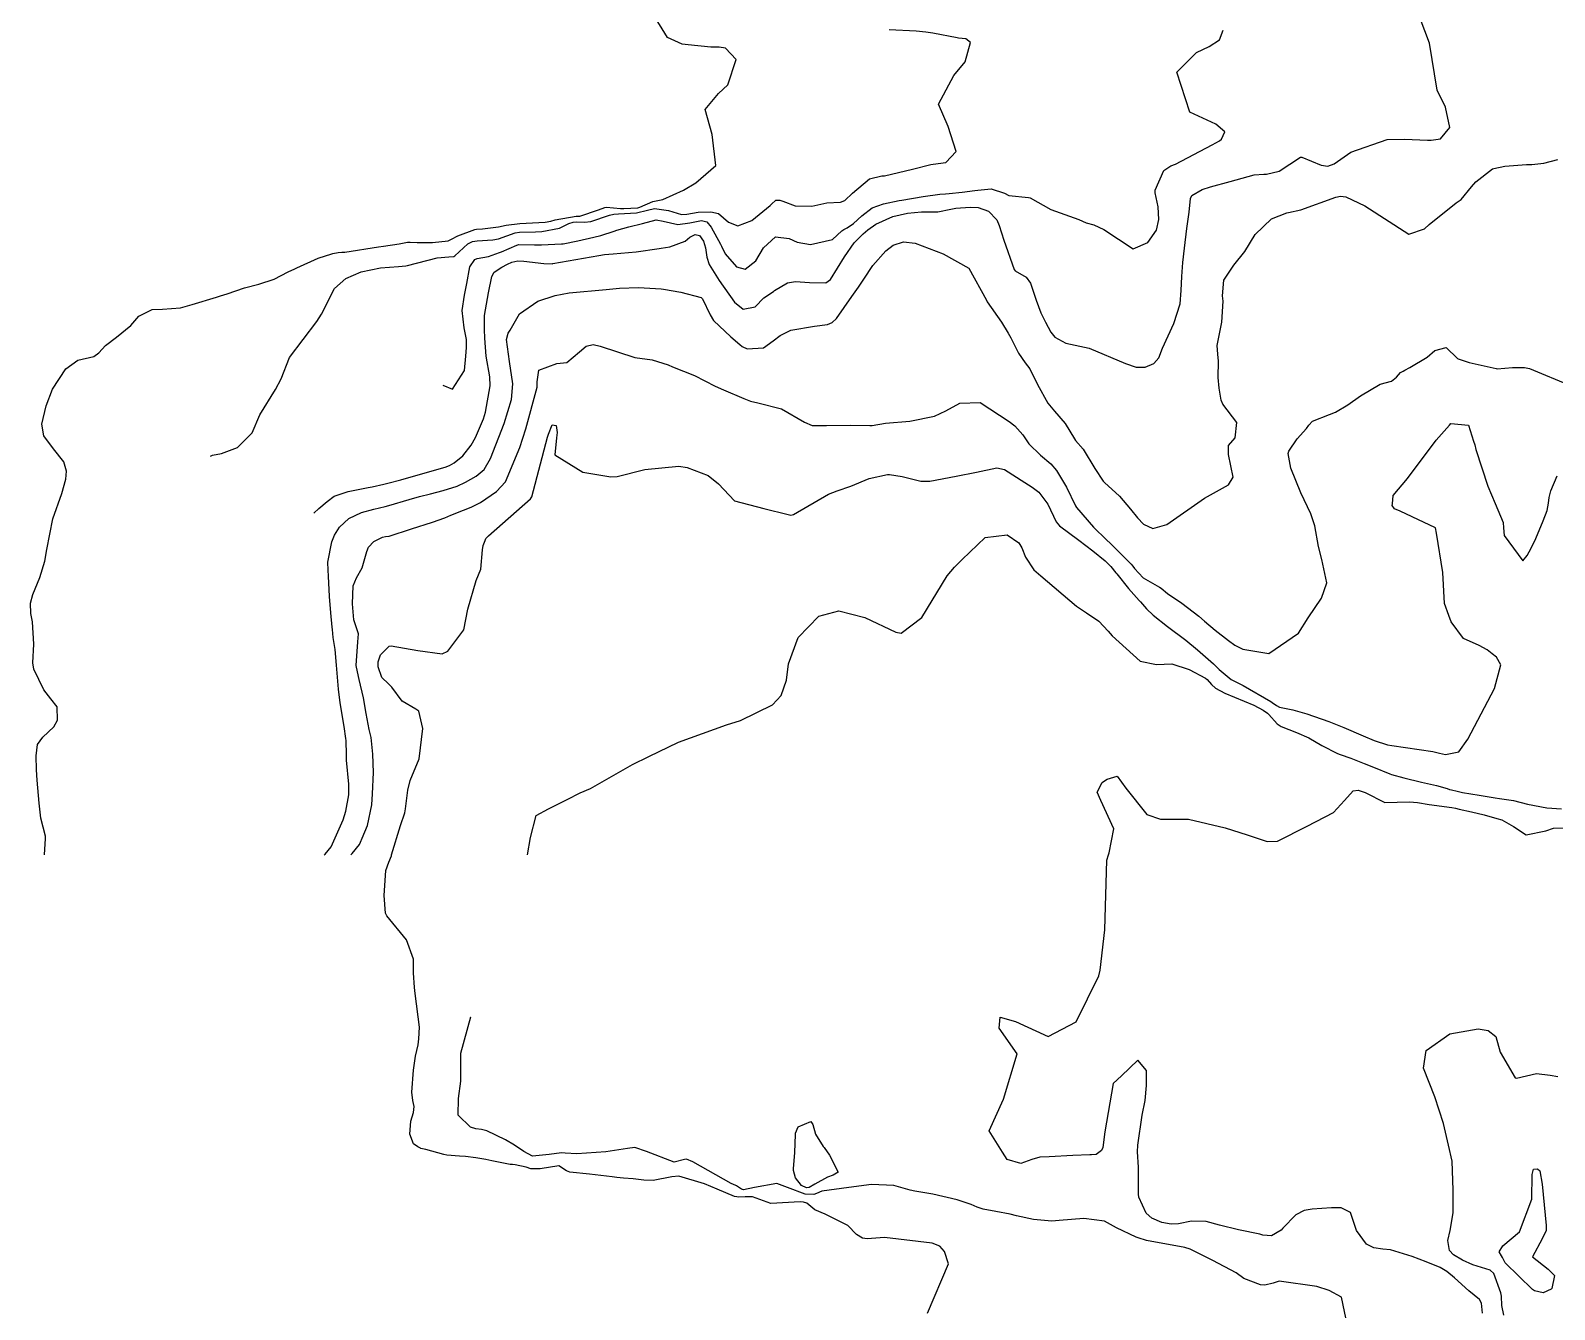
# Model space of a CAD drawing. Header units: feet. Extents: x 1313709 to 1317500, y 405869 to 411659.
# Drawn here: x 1314841 to 1315353, y 409847 to 410277 of the extents above; entities that cross this region are included whole.
import ezdxf

# ---------------------------------------------------------------- set-up
doc = ezdxf.new("R2010")
doc.units = ezdxf.units.FT
doc.layers.add('C-TOPO-MAJR', color=32, linetype='CONTINUOUS')

msp = doc.modelspace()

# ---------------------------------------------------------------- linework, layer by layer
at = {"layer": 'C-TOPO-MAJR'}
for points in [[(1314846.09, 410000), (1314846.45, 410005.53), (1314846.36, 410006.22), (1314844.88, 410012.29), (1314844.22, 410017.29), (1314843.63, 410025), (1314843.41, 410028.51), (1314843.21, 410033.18), (1314843.73, 410037.02), (1314845.48, 410039.48), (1314849.21, 410042.95), (1314850.45, 410045.14), (1314850.33, 410049.66), (1314848.16, 410052.31), (1314845.79, 410055.32), (1314842.51, 410062.28), (1314842.18, 410064.45), (1314842.53, 410070.69), (1314842.05, 410078.15), (1314841.48, 410080.95), (1314841.36, 410084.46), (1314842.16, 410087.28), (1314844.49, 410093.06), (1314846.21, 410098.48), (1314846.84, 410102.46), (1314848.85, 410112.76), (1314851.91, 410121.17), (1314853.27, 410126.06), (1314853.44, 410128.75), (1314852.52, 410131.85), (1314849.08, 410136.26), (1314845.84, 410140.52), (1314845.2, 410144.53), (1314846.62, 410150.59), (1314848.75, 410156.17), (1314853.17, 410163.07), (1314857.28, 410165.9), (1314862.63, 410167.2), (1314864.26, 410168.38), (1314866.55, 410170.9), (1314870.23, 410173.66), (1314874.99, 410177.57), (1314877.75, 410180.75), (1314882.15, 410182.95), (1314885.65, 410183.06), (1314891.76, 410183.55), (1314895.67, 410184.59), (1314903.82, 410187.09), (1314905.15, 410187.5), (1314907.4, 410188.25), (1314913.23, 410190.22), (1314918.04, 410191.49), (1314923.15, 410193.11), (1314927.85, 410195.57), (1314930.13, 410196.64), (1314930.79, 410196.94), (1314937.97, 410200.21), (1314942.48, 410201.64), (1314942.86, 410201.72), (1314944.66, 410202.03), (1314945.89, 410202.13), (1314946.83, 410202.19), (1314958.14, 410203.93), (1314959.84, 410204.23), (1314965.15, 410205.02), (1314966.73, 410205.27), (1314967.96, 410205.5), (1314968.79, 410205.54), (1314971.19, 410205.39), (1314976.32, 410205.41), (1314981.6, 410206.04), (1314982.67, 410206.49), (1314984.77, 410207.66), (1314990.47, 410209.75), (1314991.06, 410209.86), (1314993.05, 410210), (1314998.45, 410210.72), (1315001, 410211.21), (1315005.65, 410211.76), (1315007.72, 410211.88), (1315014.1, 410212.25), (1315016.01, 410212.6), (1315017.51, 410212.98), (1315024.51, 410214.21), (1315024.89, 410214.22), (1315025.78, 410214.28), (1315032.02, 410216.42), (1315034.15, 410217.2), (1315034.7, 410217.25), (1315039.45, 410216.87), (1315040.47, 410216.85), (1315045.26, 410217.06), (1315045.91, 410217.25), (1315050.3, 410219.15), (1315053.57, 410219.82), (1315060.55, 410223), (1315064.66, 410225.42), (1315071.37, 410231.29), (1315070.21, 410241.65), (1315067.86, 410250.04), (1315072.3, 410255.42), (1315075.39, 410258.35), (1315078.18, 410266.84), (1315074.61, 410270.63), (1315072.57, 410271), (1315069.75, 410270.94), (1315062.14, 410271.72), (1315060.08, 410272), (1315055.2, 410274.23), (1315050.16, 410282.41)], [(1314936.42, 410114.62), (1314938.19, 410116.2), (1314940.91, 410118.59), (1314943.29, 410120.36), (1314947.94, 410121.85), (1314954.71, 410123.24), (1314956.1, 410123.51), (1314959.95, 410124.33), (1314961.34, 410124.65), (1314965.7, 410125.8), (1314976.99, 410129.02), (1314980.55, 410130.02), (1314982.01, 410130.61), (1314983.55, 410131.52), (1314986.47, 410133.84), (1314989.31, 410137.46), (1314990.68, 410140.06), (1314993.41, 410146.3), (1314994.12, 410148.51), (1314995.67, 410157.38), (1314995.54, 410160.38), (1314994.35, 410167.24), (1314993.84, 410173.36), (1314993.75, 410176.26), (1314993.8, 410180.99), (1314995.07, 410188.57), (1314996.17, 410194.06), (1314996.98, 410195.48), (1314999.52, 410197.14), (1315001.46, 410198.2), (1315002.88, 410198.83), (1315004.91, 410199.23), (1315006.98, 410199.2), (1315013.71, 410198.35), (1315016.46, 410198.32), (1315016.71, 410198.35), (1315032.1, 410201.09), (1315034.02, 410201.37), (1315036.91, 410201.62), (1315044.67, 410202.35), (1315052.33, 410203.41), (1315053.08, 410203.49), (1315055.93, 410203.94), (1315061.08, 410205.87), (1315062.7, 410207.18), (1315064.51, 410208.14), (1315065.94, 410207.76), (1315067.31, 410205.89), (1315067.97, 410203.65), (1315068.41, 410200.52), (1315069.2, 410197.99), (1315072.57, 410192.69), (1315077.7, 410185.39), (1315080.53, 410183.05), (1315084.58, 410183.81), (1315087.55, 410186.9), (1315090.71, 410189.04), (1315091.14, 410189.3), (1315095.5, 410191.85), (1315098.16, 410192.3), (1315102.8, 410192.02), (1315108.27, 410191.95), (1315109.85, 410193.02), (1315114.64, 410200.63), (1315117.79, 410205.26), (1315120.81, 410208.3), (1315122.47, 410209.67), (1315125.06, 410211.57), (1315130.77, 410214.1), (1315135.74, 410215.29), (1315140.4, 410215.68), (1315145.94, 410215.72), (1315150.27, 410216.65), (1315151.95, 410217), (1315156.72, 410217.32), (1315159.47, 410217.16), (1315162.92, 410215.89), (1315165.7, 410212.99), (1315166.47, 410211.18), (1315168.06, 410206.24), (1315171.53, 410196.39), (1315171.82, 410195.96), (1315175.54, 410193.76), (1315176.98, 410191.76), (1315178.89, 410186.09), (1315180.49, 410181.88), (1315182, 410178.69), (1315183.79, 410175.38), (1315185.22, 410173.68), (1315188.91, 410171.62), (1315196.73, 410169.97), (1315208.85, 410164.88), (1315212.48, 410163.56), (1315215.45, 410163.57), (1315218.36, 410164.87), (1315220.11, 410166.71), (1315221.27, 410169.94), (1315225.1, 410178.23), (1315227.27, 410184.86), (1315227.6, 410189.37), (1315227.76, 410193.99), (1315228.19, 410198.75), (1315228.7, 410203.55), (1315229.51, 410210.14), (1315230.27, 410215.62), (1315230.68, 410220.19), (1315231.16, 410221.15), (1315234.59, 410223.16), (1315237.41, 410224.12), (1315244.08, 410225.94), (1315252.05, 410228.12), (1315255.34, 410228.38), (1315256.26, 410228.4), (1315260.53, 410229.35), (1315267.64, 410234.02), (1315268.11, 410234.07), (1315274.57, 410231.42), (1315276.86, 410231.08), (1315278.89, 410231.78), (1315284.58, 410235.78), (1315296.76, 410239.98), (1315302.53, 410240.12), (1315310.25, 410239.72), (1315311.55, 410239.74), (1315314.61, 410240.26), (1315317.8, 410244), (1315316.35, 410250.82), (1315313.47, 410256.49), (1315310.89, 410272.34), (1315306.24, 410284.7)], [(1314901.83, 410133.79), (1314902.48, 410134.05), (1314905.52, 410134.69), (1314910.89, 410136.66), (1314915.77, 410141.61), (1314918.29, 410147.56), (1314923.56, 410156.08), (1314925.52, 410159.69), (1314928.3, 410166.9), (1314937.51, 410178.89), (1314939.04, 410181.37), (1314943.35, 410190.01), (1314947.17, 410193.37), (1314952.36, 410195.64), (1314958.87, 410196.93), (1314964.92, 410197.37), (1314967.33, 410197.6), (1314967.89, 410197.73), (1314977.81, 410200.26), (1314981.78, 410200.59), (1314983.49, 410200.75), (1314983.82, 410200.93), (1314988.11, 410204.98), (1314989.67, 410205.76), (1314991.24, 410206.02), (1314996.6, 410206.31), (1314998.44, 410206.67), (1315004.01, 410208.62), (1315005.48, 410208.87), (1315010.91, 410209.03), (1315013.04, 410209.15), (1315018.89, 410210.24), (1315022.08, 410211.79), (1315023.48, 410212.26), (1315024.59, 410212.32), (1315027.32, 410212.2), (1315029.46, 410212.51), (1315035.71, 410214.64), (1315037.15, 410214.97), (1315038.75, 410215.08), (1315042.77, 410215.23), (1315044.78, 410215.43), (1315048.42, 410216.31), (1315050.86, 410216.85), (1315055.53, 410216.13), (1315059.89, 410214.82), (1315061.62, 410214.93), (1315065.45, 410215.59), (1315069.69, 410215.76), (1315072.27, 410215.16), (1315075.7, 410212.24), (1315078.81, 410211.03), (1315083.48, 410212.76), (1315089.64, 410217.85), (1315090.05, 410218.31), (1315091.52, 410219.62), (1315092.88, 410219.68), (1315093.84, 410219.25), (1315098.08, 410217.71), (1315103.6, 410217.65), (1315108.64, 410218.69), (1315113.27, 410218.97), (1315114.71, 410219.54), (1315117.23, 410221.97), (1315122.93, 410226.83), (1315127.07, 410227.77), (1315128.05, 410227.77), (1315137.37, 410230.02), (1315143.52, 410231.61), (1315144.34, 410231.69), (1315148.61, 410232.32), (1315152.04, 410235.99), (1315149.37, 410244.36), (1315146.09, 410251.8), (1315151.33, 410261.49), (1315155.04, 410266), (1315156.85, 410272.54), (1315155.34, 410273.73), (1315152.88, 410274.02), (1315152.38, 410274.1), (1315144.28, 410275.7), (1315141.92, 410275.99), (1315138.65, 410276.28), (1315129.61, 410276.82)], [(1314979.82, 410157.59), (1314982.99, 410156.25), (1314987.02, 410162.53), (1314987.54, 410167.25), (1314987.7, 410170.2), (1314987.74, 410172.85), (1314986.89, 410176.77), (1314986.24, 410182.65), (1314987.07, 410187.71), (1314987.78, 410191.62), (1314988.84, 410197.23), (1314990.48, 410199.72), (1314991.31, 410200.09), (1314995.07, 410200.74), (1314998.79, 410202.02), (1314999.45, 410202.32), (1315004.56, 410204.56), (1315005.24, 410204.71), (1315010.57, 410204.67), (1315012.9, 410204.62), (1315019.61, 410204.94), (1315020.21, 410205.02), (1315025.04, 410206.03), (1315030.48, 410207.27), (1315032.82, 410207.78), (1315037.25, 410209.23), (1315038.15, 410209.57), (1315042.15, 410210.67), (1315046.82, 410211.8), (1315051.42, 410213.02), (1315053.68, 410212.6), (1315058.66, 410211.48), (1315062.68, 410212.05), (1315066.57, 410212.84), (1315068.4, 410212.4), (1315069.78, 410210.62), (1315073, 410204.82), (1315073.33, 410204.15), (1315074.56, 410201.64), (1315078.28, 410197.21), (1315081.26, 410196.5), (1315084.79, 410199.28), (1315087.45, 410203.67), (1315091.43, 410207.33), (1315096, 410206.79), (1315098.68, 410205.54), (1315103.19, 410204.75), (1315110.53, 410206.48), (1315113.71, 410209.35), (1315114.35, 410209.77), (1315115.5, 410210.31), (1315117.62, 410211.76), (1315120.37, 410214.37), (1315123.83, 410217.04), (1315127.64, 410218.37), (1315132.96, 410219.5), (1315133.84, 410219.68), (1315141.02, 410220.83), (1315146.62, 410221.6), (1315148.53, 410221.79), (1315149.7, 410221.88), (1315154.05, 410222.3), (1315158.36, 410222.83), (1315159.36, 410223.01), (1315163.76, 410223.39), (1315168.31, 410221.96), (1315169.75, 410221.23), (1315176.32, 410220.5), (1315176.94, 410220.36), (1315183.81, 410216.54), (1315193.28, 410213.14), (1315195.66, 410212.05), (1315198.32, 410211.4), (1315201.67, 410209.74), (1315211.53, 410203.32), (1315216.45, 410205.4), (1315219.27, 410209.51), (1315220.1, 410213.11), (1315219.91, 410217.43), (1315218.87, 410222.11), (1315218.88, 410222.94), (1315221.82, 410229.53), (1315224.13, 410231.16), (1315225.65, 410231.72), (1315238.02, 410238.19), (1315240.41, 410239.56), (1315241.09, 410240.1), (1315242.21, 410242.5), (1315239.18, 410245.15), (1315230.52, 410249.15), (1315226.09, 410262.6), (1315232.79, 410269.18), (1315237.01, 410271.15), (1315240.43, 410273.41), (1315241.74, 410276.68)], [(1315121.08, 410193.07), (1315124.15, 410197.66), (1315128.47, 410202.65), (1315130.96, 410204.54), (1315134.44, 410205.67), (1315138.29, 410205.15), (1315147.71, 410201.65), (1315156.27, 410196.85), (1315162.24, 410186.03), (1315162.52, 410185.48), (1315167.24, 410178.7), (1315169.53, 410175.04), (1315170.44, 410173.46), (1315173.01, 410168.32), (1315175.19, 410165.09), (1315176.74, 410163.03), (1315179.42, 410157.74), (1315182.87, 410151.48), (1315185.08, 410148.79), (1315188.63, 410144.66), (1315191.77, 410139.53), (1315192.12, 410139.05), (1315194.64, 410136.08), (1315198.61, 410129.64), (1315201.4, 410125.35), (1315201.86, 410124.88), (1315206.87, 410120.29), (1315210.61, 410115.97), (1315212.9, 410113.03), (1315214.99, 410110.96), (1315218.13, 410109.45), (1315222.81, 410110.86), (1315235.38, 410119.6), (1315243.53, 410124.11), (1315244.99, 410126.65), (1315243.52, 410134.26), (1315243.47, 410137.27), (1315245.69, 410139.95), (1315246.24, 410145.04), (1315241.58, 410151.19), (1315241.04, 410152.49), (1315240.37, 410156.55), (1315240.03, 410160.18), (1315240.12, 410165.59), (1315239.89, 410167.99), (1315239.64, 410170.84), (1315241.24, 410178.75), (1315241.7, 410185.7), (1315241.48, 410187.54), (1315241.88, 410192.83), (1315245.27, 410197.83), (1315248.93, 410202.36), (1315252.47, 410208.07), (1315257.87, 410213.33), (1315263.08, 410215.36), (1315263.67, 410215.46), (1315267.71, 410216.44), (1315279.51, 410220.69), (1315281.07, 410220.95), (1315282.89, 410220.8), (1315289.21, 410217.72), (1315304.04, 410208.23), (1315309.21, 410210.04), (1315310.79, 410211.43), (1315319.93, 410218.72), (1315321.57, 410219.9), (1315324.99, 410224.15), (1315326.44, 410225.76), (1315332.11, 410230.1), (1315332.56, 410230.3), (1315336.19, 410230.99), (1315343.49, 410231.6), (1315345.34, 410231.63), (1315349.31, 410232.04), (1315354, 410233.29)], [(1314939.91, 410000), (1314940.26, 410000.2), (1314942.3, 410002.7), (1314946.3, 410011.77), (1314947.23, 410014.6), (1314948.23, 410020.13), (1314948.21, 410023.68), (1314947.48, 410031.71), (1314947.4, 410033.59), (1314947.3, 410038.39), (1314947.23, 410039.08), (1314946.6, 410043.09), (1314945.32, 410050.98), (1314944.69, 410055.6), (1314944.1, 410063.65), (1314943.62, 410068.88), (1314942.98, 410072.88), (1314942.71, 410075.56), (1314942.65, 410076.37), (1314942.14, 410081.2), (1314941.74, 410086.62), (1314941.43, 410093.47), (1314941.23, 410095.54), (1314941.19, 410098.21), (1314942.48, 410104.98), (1314943.41, 410107.23), (1314945.12, 410109.9), (1314948.16, 410112.88), (1314952.51, 410114.8), (1314956.6, 410115.99), (1314960.45, 410116.91), (1314961.59, 410117.19), (1314968.44, 410119.21), (1314971.9, 410120.19), (1314975.65, 410121.16), (1314979.84, 410122.23), (1314984.58, 410123.73), (1314987.36, 410124.99), (1314990.9, 410126.98), (1314993.63, 410129.22), (1314995.76, 410132.97), (1315000.31, 410144.66), (1315002.76, 410152.73), (1315003.21, 410158), (1315002.11, 410165.48), (1315001.17, 410172.89), (1315001.72, 410175.03), (1315002.31, 410176.07), (1315005.53, 410181.45), (1315011.62, 410185.71), (1315017.5, 410187.62), (1315022.19, 410188.52), (1315034.6, 410189.69), (1315039.11, 410190.05), (1315045.42, 410190.29), (1315053, 410189.85), (1315053.84, 410189.74), (1315059.65, 410188.72), (1315066.5, 410186.96), (1315066.94, 410186.5), (1315069.54, 410181.12), (1315070.59, 410179.22), (1315076.44, 410173.77), (1315079.44, 410171.2), (1315080.2, 410170.56), (1315081.93, 410169.73), (1315087.42, 410170.1), (1315090.68, 410172.42), (1315092.95, 410174.19), (1315096.56, 410176), (1315104.51, 410177.35), (1315108.83, 410177.96), (1315110.41, 410178.63), (1315111.87, 410179.94), (1315117.1, 410187.31)], [(1315117.1, 410187.31), (1315119.3, 410190.41), (1315121.08, 410193.07)], [(1314948.93, 410000), (1314949.37, 410000.45), (1314951.79, 410003.5), (1314952.15, 410004.23), (1314952.67, 410005.54), (1314954.43, 410009.87), (1314955.91, 410016.79), (1314956.19, 410020.49), (1314956.45, 410027.62), (1314956.3, 410033.73), (1314955.66, 410039.39), (1314955.08, 410042.07), (1314954.01, 410047.38), (1314953.09, 410052.62), (1314951.67, 410058.85), (1314950.74, 410062.94), (1314950.67, 410063.47), (1314951.23, 410071.44), (1314951.49, 410074.17), (1314950.07, 410078.18), (1314949.85, 410078.89), (1314949.48, 410084.2), (1314949.71, 410090.22), (1314950.74, 410092.93), (1314952.73, 410096.32), (1314954.21, 410101.73), (1314954.8, 410103.22), (1314956.59, 410105.14), (1314959.53, 410106.6), (1314960.49, 410106.75), (1314961.75, 410106.94), (1314969.3, 410109.35), (1314976.26, 410111.62), (1314980.4, 410113.1), (1314982.45, 410113.94), (1314986.67, 410115.58), (1314989.33, 410116.59), (1314992.46, 410118.24), (1314997.79, 410121.88), (1315000.77, 410125.14), (1315005.63, 410136.65), (1315007.59, 410142.93), (1315011.39, 410156.94), (1315011.45, 410158.67), (1315011.95, 410162.57), (1315017.99, 410164.79), (1315021.35, 410165.12), (1315025.65, 410168.74), (1315027.83, 410170.62), (1315030.24, 410171.24), (1315032.58, 410170.7), (1315044.23, 410166.86), (1315049.99, 410166.05), (1315055.39, 410164.4), (1315056.82, 410163.73), (1315064.25, 410160.77), (1315071.17, 410157.23), (1315073.95, 410156.02), (1315080.84, 410153.12), (1315083.04, 410152.18), (1315085.46, 410151.59), (1315093.46, 410149.65), (1315101.14, 410145.1), (1315103.75, 410143.98), (1315108.51, 410144), (1315116.66, 410144.19), (1315123.06, 410144), (1315123.88, 410144.05), (1315128.32, 410144.8), (1315136.54, 410145.49), (1315144.81, 410147.15), (1315148.56, 410148.93), (1315153.31, 410151.5), (1315160.09, 410151.76), (1315169.91, 410145.38), (1315171.81, 410143.91), (1315174.44, 410140.87), (1315176.47, 410137.86), (1315180.37, 410134.08), (1315183.86, 410131.14), (1315185.78, 410128.98), (1315189.15, 410123.31), (1315192.09, 410117.03), (1315192.42, 410116.47), (1315198.17, 410109.87), (1315202.52, 410105.69), (1315203.84, 410104.48), (1315210.76, 410097.53), (1315211.34, 410096.85), (1315211.96, 410096.03), (1315214.86, 410092.97), (1315220.31, 410089.85), (1315220.91, 410089.46), (1315223.03, 410087.64), (1315227.79, 410084.42), (1315233.51, 410080.08), (1315235.43, 410078.36), (1315239.05, 410075.33), (1315243.52, 410071.88), (1315245.63, 410070.39), (1315248.28, 410069.03), (1315256.96, 410067.54), (1315267.01, 410074.32), (1315270.21, 410079.47), (1315274.74, 410086.12), (1315276.45, 410091.23), (1315274.81, 410099.04), (1315273.63, 410103.46), (1315272.44, 410110.36), (1315271.13, 410114.36), (1315267.8, 410121.44), (1315264.4, 410129.68), (1315263.49, 410134.66), (1315263.69, 410135.41), (1315266.54, 410139.58), (1315269.61, 410143.08), (1315270.39, 410144.2), (1315271.68, 410145.51), (1315277.37, 410147.67), (1315279.36, 410148.54), (1315283.48, 410150.94), (1315287.73, 410154.03), (1315294.37, 410157.9), (1315298.15, 410158.9), (1315299.84, 410160.2), (1315301.21, 410161.8), (1315302.14, 410162.29)], [(1315302.68, 410162.58), (1315304.33, 410163.47), (1315310.15, 410166.91), (1315312.69, 410169.19), (1315316.51, 410170.15), (1315320.36, 410166.47), (1315320.51, 410166.35), (1315324.27, 410165.12), (1315333.28, 410163.12), (1315333.7, 410163.09), (1315338.75, 410163.51), (1315342.82, 410163.53), (1315344.51, 410163.12), (1315358.48, 410157.31)], [(1315302.14, 410162.29), (1315302.68, 410162.58)], [(1314962.58, 410000), (1314965.57, 410009.89), (1314966.98, 410014.07), (1314967.27, 410015.45), (1314967.99, 410021.7), (1314968.81, 410024.9), (1314971.86, 410032.17), (1314973.06, 410042.39), (1314971.66, 410048.17), (1314970.73, 410048.9), (1314966.17, 410051.55), (1314962.61, 410056.26), (1314961.51, 410057.39), (1314959.28, 410059.51), (1314958.08, 410063.11), (1314958.08, 410064.71), (1314958.8, 410067.11), (1314961.72, 410070), (1314962.45, 410070.13), (1314971.38, 410068.58), (1314979.56, 410067.42), (1314981.48, 410068.27), (1314986.79, 410075.51), (1314988.17, 410082.46), (1314991, 410092.06), (1314992.47, 410095.81), (1314993.1, 410102.34), (1314993.32, 410103.79), (1314993.94, 410105.44), (1314994.24, 410106.09), (1314995.08, 410107.05), (1315009.21, 410119.4), (1315009.62, 410120.08), (1315014.95, 410140.12), (1315015.21, 410141.12), (1315016.48, 410144.27), (1315017.84, 410144.07), (1315018.16, 410141.68), (1315017.92, 410139.86), (1315017.41, 410134.15), (1315026.76, 410128.43), (1315036.15, 410126.78), (1315038.23, 410126.93), (1315047.54, 410129.26), (1315058.95, 410130.37), (1315061.78, 410129.94), (1315068.82, 410127.28), (1315072.32, 410124.46), (1315077.68, 410118.8), (1315087.54, 410116.23), (1315089.32, 410115.78), (1315093.93, 410114.62), (1315096.54, 410113.99), (1315097.52, 410114.21), (1315109.16, 410121), (1315112.14, 410122.14), (1315116.68, 410123.64), (1315122.9, 410126.26), (1315129.07, 410127.6), (1315129.64, 410127.61), (1315133.92, 410126.91), (1315140.21, 410125.33), (1315143.19, 410125.31), (1315152.1, 410126.99), (1315158.92, 410128.41), (1315165.71, 410129.81), (1315168.26, 410129.23), (1315175.13, 410124.94), (1315177.53, 410123.37), (1315179.76, 410121.62), (1315182.88, 410117.59), (1315185.63, 410111.76), (1315186.73, 410110.32), (1315193.2, 410105.61), (1315197.98, 410101.95), (1315202.09, 410098.64), (1315204, 410096.78), (1315205.7, 410094.63), (1315205.94, 410094.3), (1315209.89, 410089.3), (1315213.51, 410085.35), (1315213.96, 410084.86), (1315215.97, 410082.56), (1315218.18, 410080.41), (1315222.96, 410076.65), (1315229.12, 410071.99), (1315233.06, 410068.75), (1315238.44, 410064.06), (1315238.79, 410063.7), (1315240.29, 410062.13), (1315244.32, 410058.87), (1315245.26, 410058.34), (1315248.39, 410056.82), (1315257.64, 410051.45), (1315258.13, 410051.15), (1315259.62, 410050.06), (1315260.54, 410049.58), (1315265.02, 410048.69), (1315269.73, 410047.35), (1315277.14, 410044.74), (1315282.18, 410042.69), (1315288.65, 410039.92), (1315292.42, 410038.37), (1315296.79, 410036.92), (1315298.31, 410036.64), (1315312.03, 410034.64), (1315314.27, 410034.05), (1315316.32, 410033.63), (1315320.75, 410034.55), (1315323.78, 410038.77), (1315332.76, 410055.79), (1315334.88, 410063.74), (1315333.39, 410066.33), (1315332, 410067.4), (1315330.3, 410068.75), (1315327.58, 410070.17), (1315322.32, 410072.63), (1315318.25, 410078.12), (1315317.43, 410080.33), (1315315.96, 410084.35), (1315315.41, 410094.67), (1315313.24, 410107.92)], [(1315298.47, 410117.77), (1315298.78, 410120.6), (1315303.54, 410126.2), (1315313.16, 410139.12), (1315317.66, 410144.19)], [(1315317.66, 410144.19), (1315318.13, 410144.71), (1315324.08, 410144.16), (1315325.75, 410138.79)], [(1315325.75, 410138.79), (1315326.15, 410137.53), (1315326.49, 410135.96), (1315330.56, 410123.66), (1315333.01, 410117.84)], [(1315333.01, 410117.84), (1315335.7, 410111.45), (1315335.77, 410109.71), (1315336.02, 410107.18), (1315342.24, 410098.67), (1315343.77, 410100.42), (1315344.45, 410101.65), (1315346.28, 410105.29), (1315346.66, 410106.16), (1315349.13, 410112.02), (1315350.42, 410115.56), (1315350.92, 410117.96), (1315351.09, 410119.87), (1315351.66, 410122.1), (1315353.84, 410127.12)], [(1315305.08, 410113.37), (1315301.06, 410115.25), (1315299.22, 410116.06), (1315298.41, 410117.22), (1315298.47, 410117.77)], [(1315313.24, 410107.92), (1315312.96, 410109.68), (1315305.08, 410113.37)], [(1315008.18, 410000), (1315009.14, 410005.77), (1315011.04, 410013.23), (1315015.22, 410015.48), (1315021.48, 410018.51), (1315025.86, 410020.8), (1315029.33, 410022.3), (1315043.46, 410030.33), (1315048.87, 410032.96), (1315058.82, 410037.75), (1315074.96, 410043.57), (1315079.65, 410045.05), (1315090.38, 410050.31), (1315093.29, 410053.45), (1315095.13, 410058.56), (1315095.77, 410064.04), (1315099.02, 410072.92), (1315106.02, 410080.02), (1315112.68, 410081.81), (1315121.38, 410079.57), (1315131.87, 410074.73), (1315133.57, 410074.4), (1315140.49, 410079.59), (1315149.03, 410093.65), (1315151.56, 410096.45), (1315154.11, 410099.05), (1315161.77, 410106.5), (1315169.15, 410107.38), (1315173.1, 410104.64), (1315174.08, 410102.96), (1315175.33, 410099.82), (1315178.19, 410095.62), (1315180.53, 410093.62)], [(1315180.53, 410093.62), (1315192.46, 410083.44), (1315195.81, 410081.17)], [(1315195.81, 410081.17), (1315199.97, 410078.35), (1315203.1, 410075.04), (1315204.39, 410073.49), (1315213.85, 410064.95), (1315219.26, 410063.9), (1315224.47, 410064.06), (1315230.27, 410062.14), (1315235.72, 410059.28), (1315236.27, 410058.8), (1315237.78, 410057.09), (1315239.12, 410055.94), (1315242.24, 410054.23), (1315251.94, 410050.23), (1315255.06, 410048.52), (1315256.54, 410047.47), (1315256.99, 410047.03), (1315259.8, 410043.95), (1315261.11, 410043.1), (1315266.31, 410041.05), (1315270.39, 410039.2), (1315274.84, 410036.72), (1315280.01, 410034.02), (1315280.99, 410033.67), (1315284.51, 410032.38), (1315288.98, 410030.62), (1315292.18, 410029.38), (1315297.58, 410027.21), (1315298.23, 410026.98), (1315302.37, 410025.79), (1315308.24, 410024.39), (1315313.27, 410023.21), (1315316.88, 410022.21), (1315317.67, 410021.97), (1315318.33, 410021.8), (1315320.19, 410021.37), (1315322.05, 410020.95), (1315327.63, 410019.99), (1315332.99, 410019.16), (1315334.44, 410018.91), (1315336.01, 410018.71), (1315339.14, 410018.19), (1315343.83, 410016.97), (1315350.35, 410015.8), (1315355.3, 410015.38)], [(1315203.24, 410000), (1315203.46, 410000.69), (1315205.02, 410008.73), (1315200.62, 410018.27), (1315199.44, 410021.06), (1315201.04, 410024.21), (1315201.85, 410024.82), (1315202.73, 410025.4), (1315206.1, 410026.37), (1315208.96, 410022.36), (1315216.1, 410013.52), (1315220.6, 410011.97), (1315226.61, 410011.95)], [(1315249.69, 410006.68), (1315256.4, 410004.51), (1315259.96, 410004.54), (1315269.93, 410009.61), (1315278.77, 410014.25), (1315282.43, 410018.26), (1315285.35, 410021.5), (1315287.05, 410021.65), (1315288.97, 410021.04), (1315289.31, 410020.86), (1315295.93, 410017.51), (1315304.22, 410017.78), (1315306.92, 410017.54), (1315310.88, 410016.83), (1315318.46, 410015.92), (1315319.7, 410015.61), (1315320.9, 410015.28), (1315325, 410014.47), (1315329.31, 410013.44), (1315333.55, 410012.18), (1315335.18, 410011.7), (1315339.18, 410009.48), (1315343.44, 410006.66), (1315350.04, 410008.04), (1315352.51, 410008.89), (1315356.56, 410009.02)], [(1315226.61, 410011.95), (1315230.08, 410011.93), (1315242.4, 410009.04), (1315249.69, 410006.68)], [(1315142.48, 409846.28), (1315149.45, 409862.77), (1315148.13, 409866.9), (1315146.58, 409868.67), (1315144.02, 409869.74), (1315128.03, 409871.59), (1315122.18, 409871.22), (1315120.58, 409871.39), (1315118.57, 409872.64), (1315115.74, 409875.6), (1315108.06, 409879.4), (1315104.67, 409880.93), (1315101.93, 409883.18), (1315100.84, 409883.44), (1315099.65, 409883.56), (1315089.84, 409883.07), (1315083.72, 409885.24), (1315081.22, 409885.23), (1315078.92, 409885.19), (1315078.45, 409885.25), (1315077.7, 409885.42), (1315071.82, 409887.82), (1315067.58, 409889.64), (1315058.93, 409892.14), (1315056.58, 409892.01), (1315050.41, 409890.77), (1315047.24, 409890.88), (1315043.69, 409891.27), (1315040.35, 409891.57), (1315038.14, 409891.79), (1315036.55, 409891.98), (1315028.96, 409892.84), (1315022.37, 409893.49), (1315021.28, 409893.95), (1315018.75, 409895.62), (1315012.42, 409894.69), (1315009.26, 409894.68), (1315007.71, 409895.16), (1315003.99, 409895.98), (1315003.11, 409896.08), (1315002.73, 409896.11), (1315002.33, 409896.14), (1314996.24, 409897.37), (1314995.2, 409897.6), (1314994.21, 409897.77), (1314990.79, 409898.33), (1314987.34, 409898.82), (1314985.36, 409898.96), (1314981.08, 409899.29), (1314980.11, 409899.52), (1314974.06, 409901.18), (1314972.4, 409901.5), (1314972.23, 409901.56), (1314971.39, 409902.02), (1314969.89, 409903.02), (1314968.7, 409906.24), (1314969.06, 409910.6), (1314969.95, 409913.52), (1314970.14, 409915.58), (1314969.71, 409917.61), (1314969.41, 409920.39), (1314969.88, 409927.77), (1314970.6, 409932.42), (1314971.44, 409936.29), (1314971.76, 409938.22), (1314971.9, 409942.22), (1314970.53, 409953.51), (1314970.22, 409955.49), (1314969.91, 409960.39), (1314969.91, 409965.05), (1314967.52, 409971.53), (1314960.98, 409979.5), (1314960.53, 409980.48), (1314960.07, 409986.36), (1314960.65, 409994.78), (1314961.68, 409997.57), (1314962.48, 409999.65), (1314962.58, 410000)], [(1315172.52, 409933.19), (1315172.54, 409933.26), (1315166.51, 409941.86), (1315166.86, 409945.59), (1315172.03, 409944.07), (1315182.96, 409939.08), (1315192.39, 409944), (1315199.92, 409959.45), (1315200.45, 409961.28), (1315201.96, 409974.84), (1315202.66, 409998.25), (1315203.24, 410000)], [(1315283.41, 409842.02), (1315281.36, 409851.56), (1315277.29, 409853.84), (1315273.11, 409855.13), (1315260.43, 409856.92), (1315258.48, 409856.29), (1315255.69, 409855.61), (1315254.2, 409855.71), (1315248.63, 409857.85), (1315246.1, 409859.72), (1315238.2, 409863.89), (1315230.65, 409867.71), (1315228.82, 409868.28), (1315215.93, 409870.59), (1315213.19, 409871.46), (1315212.44, 409871.75), (1315205.87, 409874.88), (1315201.84, 409877.14), (1315194.94, 409877.97), (1315186.63, 409877.27), (1315184.16, 409877.08), (1315178.05, 409877.66), (1315172.36, 409878.94), (1315170.19, 409879.42), (1315165.34, 409880.37), (1315161.15, 409881.16), (1315159.13, 409881.77), (1315157.09, 409882.64), (1315152.42, 409884.29), (1315144.27, 409886.11), (1315138.17, 409887.15), (1315136.68, 409887.49), (1315131.17, 409889.02), (1315123.68, 409889.42), (1315116.06, 409888.37), (1315107.03, 409887.16), (1315105.23, 409886.4), (1315104.25, 409886.01), (1315101.4, 409886.12), (1315095.41, 409888.43), (1315091.89, 409889.74), (1315084.33, 409888.39), (1315080.68, 409887.65), (1315080.04, 409887.78), (1315078.34, 409888.96), (1315078.13, 409889.08), (1315076.55, 409889.78), (1315063.7, 409897.03), (1315061.5, 409897.92), (1315060.9, 409897.83), (1315057.44, 409896.92), (1315048.14, 409900.44), (1315044.23, 409901.77), (1315041.76, 409901.5), (1315034.53, 409900.33), (1315024.71, 409899.66), (1315020.81, 409899.96), (1315019.58, 409899.97), (1315015.51, 409899.45), (1315009.88, 409898.91), (1315006.9, 409900.43), (1315003.84, 409902.54), (1315000.75, 409904.41), (1314994.55, 409907.35), (1314992.77, 409907.82), (1314990.8, 409908.13), (1314989.1, 409908.69), (1314984.96, 409912.68), (1314985.06, 409918.23), (1314985.82, 409924.09), (1314985.84, 409933.49), (1314989.16, 409945.64), (1314989.19, 409945.7)], [(1315335.84, 409845.6), (1315335.19, 409848.79), (1315335.06, 409851.98), (1315334.92, 409853.1), (1315332.54, 409859.53), (1315331.3, 409860.71), (1315328.39, 409861.5), (1315325.46, 409862.42), (1315322.03, 409863.97), (1315319.03, 409865.75), (1315317.7, 409867.31), (1315317.06, 409870.62), (1315317.93, 409873.97), (1315318.86, 409879.86), (1315318.86, 409887.5), (1315318.53, 409897.23), (1315317.34, 409902.65), (1315315.62, 409909.83), (1315312.69, 409918.76), (1315308.96, 409928.41), (1315309.8, 409934.3), (1315317.81, 409939.99), (1315327.31, 409941.66), (1315330.68, 409941.07), (1315333.2, 409939.08), (1315334.63, 409933.75), (1315339.73, 409925.21), (1315340.18, 409925.05), (1315346.84, 409926.64), (1315351.43, 409926.07), (1315353.97, 409925.62)], [(1315167.62, 409900.25), (1315163.18, 409907.43), (1315168, 409918.04), (1315172.52, 409933.19)], [(1315328.73, 409846.25), (1315328.4, 409849.62), (1315327.73, 409850.86), (1315324.16, 409853.7), (1315319.35, 409858.14), (1315316.74, 409860.23), (1315314.57, 409861.55), (1315309.77, 409863.51), (1315305.16, 409865.19), (1315297.82, 409867.45), (1315295.23, 409867.71), (1315292.27, 409868.12), (1315289.85, 409869.43), (1315286.47, 409873.93), (1315284.41, 409880.01), (1315281.34, 409881.58), (1315278.03, 409881.52), (1315271.56, 409881.15), (1315268.92, 409880.63), (1315266.13, 409879.22), (1315261.72, 409874.74), (1315261.19, 409874.07), (1315257.92, 409872.22), (1315255.05, 409872.45), (1315254.01, 409872.75), (1315246.87, 409874.22), (1315240.49, 409875.74), (1315236.02, 409877.01), (1315231.1, 409877.05), (1315226.69, 409876.2), (1315224.23, 409876.09), (1315221.09, 409876.67), (1315217.72, 409878.05), (1315215.83, 409879.79), (1315213.43, 409885.2), (1315213.27, 409886.15), (1315213.23, 409895.24), (1315212.98, 409900.41), (1315213.05, 409902.56), (1315214.46, 409912.65), (1315215.52, 409917.56), (1315215.94, 409922.64), (1315215.97, 409923.31), (1315215.98, 409927.67), (1315213, 409931.15), (1315207.52, 409925.89)], [(1315207.52, 409925.89), (1315204.81, 409923.29), (1315201.96, 409907.11), (1315201.27, 409901.77), (1315200.81, 409900.77), (1315199.03, 409899.41), (1315197.44, 409899.37), (1315197.22, 409899.39), (1315196.89, 409899.38)], [(1315109.54, 409899.21), (1315112.46, 409893.54), (1315110.78, 409892.57), (1315108.86, 409891.87), (1315104.67, 409889.49), (1315102.72, 409888.39), (1315101.86, 409888.33), (1315100.12, 409889.11), (1315098.13, 409891.61), (1315097.49, 409894.1), (1315097.51, 409894.66), (1315097.9, 409900.18), (1315098.1, 409906.17), (1315098.12, 409906.58), (1315099.02, 409908.75), (1315103.31, 409910.58), (1315103.94, 409909.56), (1315104.82, 409906.32), (1315107.47, 409902.18), (1315107.74, 409901.77), (1315109.54, 409899.21)], [(1315183.33, 409898.7), (1315180.13, 409898.54), (1315177.49, 409897.83), (1315173.72, 409896.41), (1315169.13, 409897.8), (1315167.62, 409900.25)], [(1315191.25, 409899.09), (1315183.33, 409898.7)], [(1315196.89, 409899.38), (1315191.25, 409899.09)], [(1315350.06, 409875.6), (1315350.08, 409873.96), (1315348.75, 409871.12), (1315345.56, 409865.13), (1315350.81, 409860.96), (1315352.88, 409858.91), (1315352.02, 409854.56), (1315351.78, 409854.27), (1315349.09, 409853.1), (1315346.15, 409853.75), (1315345.56, 409854.17), (1315336.38, 409863.15), (1315335.42, 409864.96), (1315335.14, 409865.42), (1315334.32, 409866.8), (1315335.52, 409868.86), (1315341.14, 409873.5), (1315345.24, 409884.43), (1315345.35, 409892.72), (1315345.83, 409894.53), (1315347.16, 409894.69), (1315348, 409894), (1315348.78, 409889.46), (1315350.06, 409875.6)]]:
    msp.add_lwpolyline(points, dxfattribs=at)

doc.saveas('drawing.dxf')
